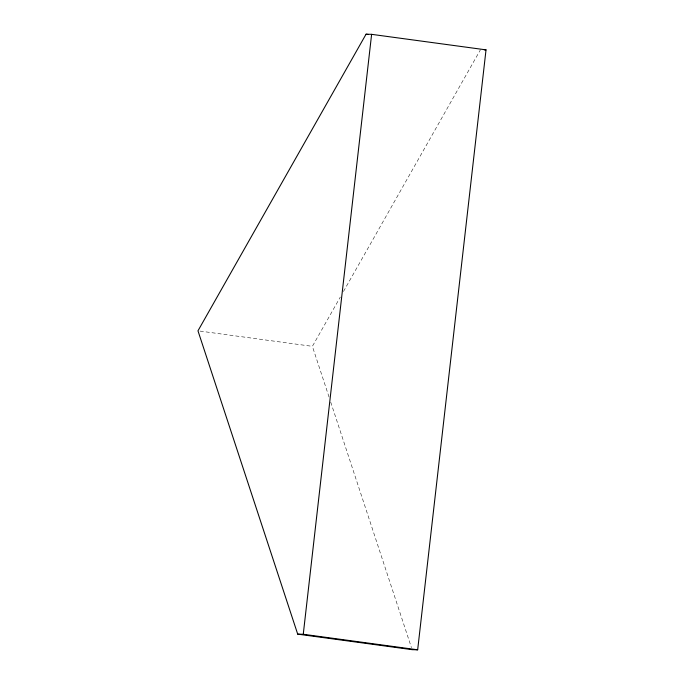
<?xml version="1.0" encoding="UTF-8"?>
<svg xmlns="http://www.w3.org/2000/svg" width="684" height="684" viewBox="0 0 684 684"><rect width="100%" height="100%" fill="white"/><g stroke="black" fill="none" stroke-linecap="round" stroke-linejoin="round"><path stroke-width="0.51" stroke-dasharray="3.42 2.56" d="M329.064 397.062L312.383 346.343L340.307 297.061M343.471 291.487L480.467 49.727M200.079 331.099L312.383 346.343M330.731 402.141L411.443 647.628"/><path stroke-width="1.03" d="M297.702 634.136L303.26 634.273L371.617 34.337L486.025 49.864L417.668 649.8L412.11 649.663L297.702 634.136L197.975 330.817L366.06 34.2L371.617 34.337M484.169 49.821L486.025 49.864M366.06 34.2L368.154 34.482M303.26 634.273L417.668 649.8"/></g></svg>
